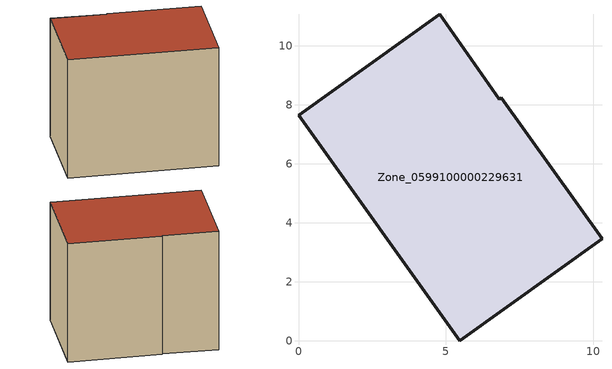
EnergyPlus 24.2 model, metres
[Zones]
Zone_0599100000229631
 floor ground (C_G): 6.87,8.23 10.29,3.45 5.46,0 0,7.64 4.79,11.06 6.81,8.19 z0
 wall outside (C_F): 5.46,0 10.29,3.45 6.87,8.23 6.81,8.19 4.79,11.06 0,7.64 5.46,0 z0:8.02
 roof outside (C_R): 10.29,3.45 6.87,8.23 6.81,8.19 4.79,11.06 0,7.64 5.46,0 z8.02
[BUILDING]
Pand.0599100000229631: North Axis=0; Terrain=City; Loads Convergence Tolerance Value=0.04; Temperature Convergence Tolerance Value=0.4; Solar Distribution=FullExterior; Maximum Number of Warmup Days=25; Minimum Number of Warmup Days=1
[Site:Location]
Rotterdam.The.Hague.AP_ZH_NLD Design_Conditions: Latitude=51.96; Longitude=4.45; Time Zone=1; Elevation=-4.5
[SITE:GROUNDTEMPERATURE:BUILDINGSURFACE]
18, 18, 18, 18, 18, 18, 18, 18, 18, 18, 18, 18
[MATERIAL] Thermal Absorptance=0.9; Solar Absorptance=0.7; Visible Absorptance=0.7
Name | Roughness | Thickness | Conductivity | Density | Specific Heat
G.TC.1975-1991 | MediumSmooth | 0.15 | 0.288461 | 540 | 1210
F.TC.1975-1991 | Rough | 0.3 | 0.230769 | 1920 | 840
R.TC.1975-1991 | MediumRough | 0.2 | 0.153846 | 1500 | 1000
[CONSTRUCTION]
C_G: G.TC.1975-1991
C_F: F.TC.1975-1991
C_R: R.TC.1975-1991
[ZONE]
Zone_0599100000229631: Type=1; Multiplier=1; Ceiling Height=Autocalculate; Volume=Autocalculate; Floor Area=autocalculate; Part of Total Floor Area=Yes
[ZONEINFILTRATION:DESIGNFLOWRATE]
Infil_Zone_0599100000229631: Zone or ZoneList or Space or SpaceList=Zone_0599100000229631; Schedule=AlwaysOn; Design Flow Rate Calculation Method=Flow/Area; Flow Rate per Floor Area=0.003; Constant Term Coefficient=1; Temperature Term Coefficient=0; Velocity Term Coefficient=0; Velocity Squared Term Coefficient=0
[HVACTEMPLATE:ZONE:IDEALLOADSAIRSYSTEM]
Zone_0599100000229631: Maximum Heating Supply Air Temperature=50; Minimum Cooling Supply Air Temperature=13; Maximum Heating Supply Air Humidity Ratio=0.0156; Minimum Cooling Supply Air Humidity Ratio=0.0077; Heating Limit=NoLimit; Cooling Limit=NoLimit; Dehumidification Control Type=ConstantSensibleHeatRatio; Cooling Sensible Heat Ratio=0.7; Dehumidification Setpoint=60; Humidification Control Type=None; Humidification Setpoint=30; Outdoor Air Method=None; Outdoor Air Flow Rate per Person=0.00944; Outdoor Air Flow Rate per Zone Floor Area=0; Outdoor Air Flow Rate per Zone=0; Demand Controlled Ventilation Type=None; Outdoor Air Economizer Type=NoEconomizer; Heat Recovery Type=None; Sensible Heat Recovery Effectiveness=0.7; Latent Heat Recovery Effectiveness=0.65
[ZONECONTROL:THERMOSTAT]
ThermostatControl_Zone_0599100000229631: Zone or ZoneList=Zone_0599100000229631; Control Type Schedule=DualSetpointControlType; Control 1=Thermostat_Zone_0599100000229631; Temperature Difference Between Cutout And Setpoint=0
[THERMOSTATSETPOINT:DUALSETPOINT]
Thermostat_Zone_0599100000229631: Heating Setpoint Temperature Schedule=HeatingSetpoint_Zone_0599100000229631; Cooling Setpoint Temperature Schedule=CoolingSetpoint_Zone_0599100000229631
[SCHEDULE:COMPACT]
HeatingSetpoint_Zone_0599100000229631: Through: 12/31, For: AllDays, Until: 24:00, 21
CoolingSetpoint_Zone_0599100000229631: Through: 12/31, For: AllDays, Until: 24:00, 24
DualSetpointControlType: Through: 12/31, For: AllDays, Until: 24:00, 4
AlwaysOn: Through: 12/31, For: AllDays, Until: 24:00, 1
